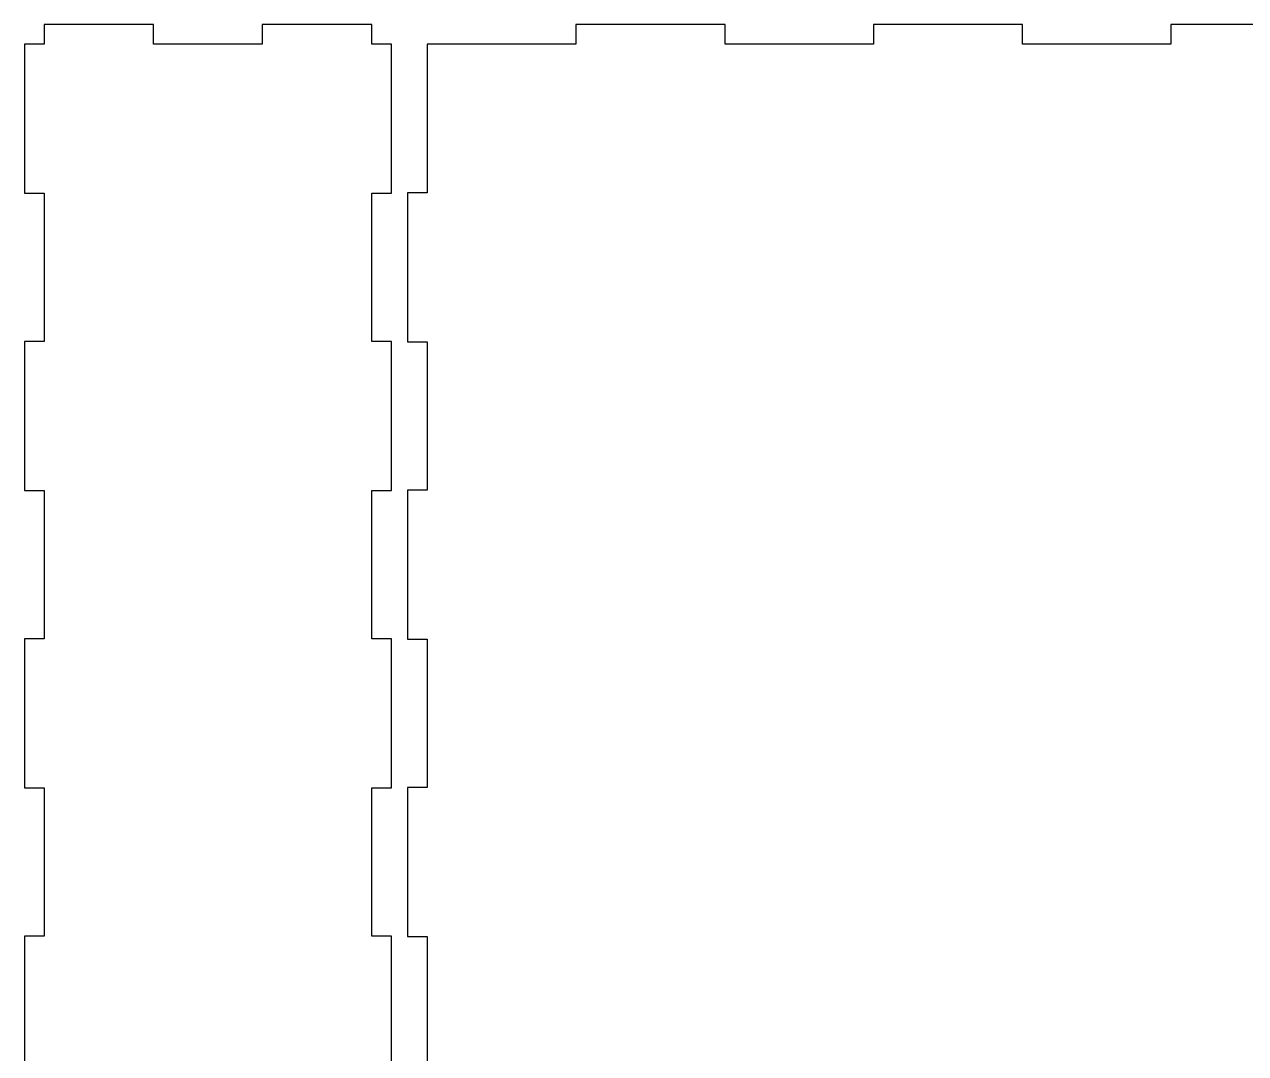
# Model space of a CAD drawing. Extents: x 0 to 373, y 0 to 632.
# Drawn here: x 0 to 186.6, y 157.3 to 314.6 of the extents above; entities that cross this region are included whole.
import ezdxf

# ---------------------------------------------------------------- set-up
doc = ezdxf.new("R2010")
doc.units = 0
doc.layers.get('0').update_dxf_attribs({"linetype": 'CONTINUOUS'})

msp = doc.modelspace()

# ---------------------------------------------------------------- linework, layer by layer
at = {"color": 0}
for p, q in [((3.01239, 314.614), (3.01239, 311.614)), ((19.7404, 314.614), (3.01239, 314.614)), ((19.7404, 311.614), (19.7404, 314.614)), ((36.3456, 314.614), (36.3456, 311.614)), ((53.0737, 314.614), (36.3456, 314.614)), ((53.0737, 311.614), (53.0737, 314.614)), ((84.2793, 314.614), (84.2793, 311.614)), ((107.068, 314.614), (84.2793, 314.614)), ((107.068, 311.614), (107.068, 314.614)), ((129.734, 314.614), (129.734, 311.614)), ((152.523, 314.614), (129.734, 314.614)), ((152.523, 311.614), (152.523, 314.614)), ((175.189, 314.614), (175.189, 311.614)), ((197.977, 314.614), (175.189, 314.614)), ((0.0124, 311.614), (0.0124, 288.826)), ((3.01239, 311.614), (0.0124, 311.614)), ((36.3456, 311.614), (19.7404, 311.614)), ((56.0737, 311.614), (53.0737, 311.614)), ((56.0737, 288.826), (56.0737, 311.614)), ((84.2793, 311.614), (61.5527, 311.614)), ((61.5527, 311.614), (61.5527, 288.887)), ((129.734, 311.614), (107.068, 311.614)), ((175.189, 311.614), (152.523, 311.614)), ((0.0124, 288.826), (3.01239, 288.826)), ((3.01239, 288.826), (3.01239, 266.16)), ((53.0737, 266.16), (53.0737, 288.826)), ((53.0737, 288.826), (56.0737, 288.826)), ((58.553, 288.887), (58.553, 266.098)), ((61.5527, 288.887), (58.553, 288.887)), ((0.0124, 266.16), (0.0124, 243.371)), ((3.01239, 266.16), (0.0124, 266.16)), ((56.0737, 266.16), (53.0737, 266.16)), ((56.0737, 243.371), (56.0737, 266.16)), ((58.553, 266.098), (61.5527, 266.098)), ((61.5527, 266.098), (61.5527, 243.432)), ((0.0124, 243.371), (3.01239, 243.371)), ((3.01239, 243.371), (3.01239, 220.705)), ((53.0737, 220.705), (53.0737, 243.371)), ((53.0737, 243.371), (56.0737, 243.371)), ((58.553, 243.432), (58.553, 220.643)), ((61.5527, 243.432), (58.553, 243.432)), ((0.0124, 220.705), (0.0124, 197.916)), ((3.01239, 220.705), (0.0124, 220.705)), ((56.0737, 220.705), (53.0737, 220.705)), ((56.0737, 197.916), (56.0737, 220.705)), ((58.553, 220.643), (61.5527, 220.643)), ((61.5527, 220.643), (61.5527, 197.977)), ((0.0124, 197.916), (3.01239, 197.916)), ((3.01239, 197.916), (3.01239, 175.25)), ((53.0737, 175.25), (53.0737, 197.916)), ((53.0737, 197.916), (56.0737, 197.916)), ((58.553, 197.977), (58.553, 175.189)), ((61.5527, 197.977), (58.553, 197.977)), ((0.0124, 175.25), (0.0124, 152.462)), ((3.01239, 175.25), (0.0124, 175.25)), ((56.0737, 175.25), (53.0737, 175.25)), ((56.0737, 152.462), (56.0737, 175.25)), ((58.553, 175.189), (61.5527, 175.189)), ((61.5527, 175.189), (61.5527, 152.523))]:
    msp.add_line(p, q, dxfattribs=at)

doc.saveas('drawing.dxf')
